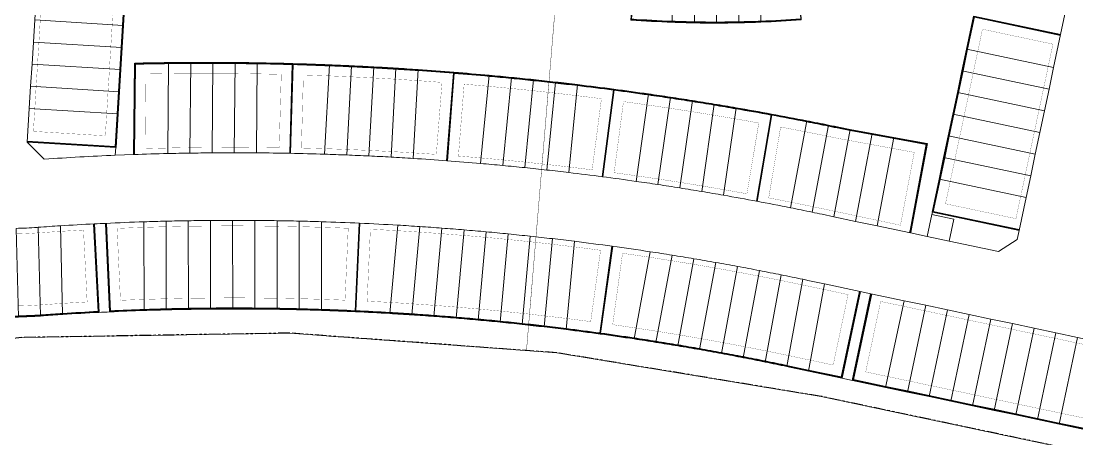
# Model space of a CAD drawing. Header units: centimetres. Extents: x -6122352 to 6876996, y -1694241 to 2592194.
# Drawn here: x 1109007 to 1394724, y -564346 to -451223 of the extents above; entities that cross this region are included whole.
import ezdxf

# ---------------------------------------------------------------- set-up
doc = ezdxf.new("R2010")
doc.units = ezdxf.units.CM
doc.header["$MEASUREMENT"] = 0
doc.linetypes.add('23585-XR-AR-DAMAC PLOT LIMITS$0$PHANTOM2', pattern=[1.25, 0.625, -0.125, 0.125, -0.125, 0.125, -0.125])
doc.linetypes.add('XR-AR-END-SETTING OUT PLAN$0$23261-XR-AR-SI-GF$0$HIDDEN', pattern=[0.375, 0.25, -0.125])
for name, color, linetype, lineweight, true_color in [('08-Compound Wall-2', 6, 'Continuous', 25, 0xff00ff), ('23585-XR-AR-DAMAC PLOT LIMITS$0$1-End units', 7, 'Continuous', 5, 0xf8991e), ('23585-XR-AR-DAMAC PLOT LIMITS$0$1-Open Space', 7, 'Continuous', 5, 0x90cf5a), ('23585-XR-AR-DAMAC PLOT LIMITS$0$1-Utility', 7, 'Continuous', 5, 0x8db1ff)]:
    doc.layers.add(name, color=color, linetype=linetype, lineweight=lineweight, true_color=true_color)
for name, color, linetype in [('23585-XR-AR-BOUNDARY WALLS AND SETBACKS$0$setback', 7, 'XR-AR-END-SETTING OUT PLAN$0$23261-XR-AR-SI-GF$0$HIDDEN'), ('23585-XR-AR-DAMAC PLOT LIMITS$0$PROJECT_LIMIT', 1, 'Continuous'), ('@MI-REF LAYER', 7, 'Continuous')]:
    doc.layers.add(name, color=color, linetype=linetype)
doc.layers.add('23585-XR-AR-DAMAC PLOT LIMITS$0$1-Mid units', color=41, linetype='Continuous', lineweight=5)
doc.layers.add('A-ANNO-TEXT', color=3, linetype='Continuous', lineweight=25)
doc.layers.add('23585-XR-AR-DAMAC PLOT LIMITS$0$D-Phase New', color=7, linetype='Continuous', true_color=0x000080)

# ---------------------------------------------------------------- blocks, each defined once
blk = doc.blocks.new('23585-XR-AR-BOUNDARY WALLS AND SETBACKS')
at = {"layer": '08-Compound Wall-2'}
for points in [[(497697.77, 2769570.71), (497678.24, 2769556.76), (497672.92, 2769564.2), (497669.43, 2769569.08), (497665.95, 2769573.96), (497662.46, 2769578.85), (497658.97, 2769583.73), (497655.48, 2769588.61), (497651.99, 2769593.49), (497646.67, 2769600.93), (497666.19, 2769614.89)], [(497697.65, 2769570.88), (497678.29, 2769557.04), (497673.09, 2769564.32), (497669.6, 2769569.2), (497666.11, 2769574.08), (497662.62, 2769578.96), (497659.13, 2769583.84), (497655.64, 2769588.72), (497652.15, 2769593.61), (497646.95, 2769600.89), (497666.31, 2769614.73)], [(497737.13, 2769568.11), (497750.97, 2769548.75), (497743.61, 2769543.48), (497738.73, 2769540), (497733.85, 2769536.51), (497728.97, 2769533.02), (497724.08, 2769529.53), (497719.2, 2769526.04), (497714.32, 2769522.55), (497709.44, 2769519.06), (497704.56, 2769515.57), (497697.28, 2769510.37), (497683.44, 2769529.73)], [(497751.17, 2769548.64), (497743.73, 2769543.32), (497738.84, 2769539.83), (497733.96, 2769536.34), (497729.08, 2769532.85), (497724.2, 2769529.36), (497719.32, 2769525.88), (497714.44, 2769522.39), (497709.56, 2769518.9), (497704.68, 2769515.41), (497697.23, 2769510.09), (497683.28, 2769529.61)]]:
    blk.add_lwpolyline(points, dxfattribs=at)
for points in [[(497597.05, 2769580.68), (497615.65, 2769565.82, -0.008639), (497608.81, 2769557.45, -0.004796), (497604.89, 2769552.91, -0.004794), (497600.89, 2769548.44, -0.004793), (497596.8, 2769544.06, -0.004794), (497592.63, 2769539.75, -0.008881), (497584.69, 2769531.98), (497568.48, 2769549.41)], [(497615.86, 2769565.78, -0.008717), (497608.96, 2769557.32, -0.004796), (497605.04, 2769552.78, -0.004794), (497601.04, 2769548.31, -0.004793), (497596.95, 2769543.92, -0.004794), (497592.77, 2769539.61, -0.008962), (497584.75, 2769531.76)], [(497629.23, 2769542.63, -0.00288), (497637.02, 2769548.44, -0.001778), (497641.86, 2769551.99, -0.000969), (497644.51, 2769553.9), (497646.69, 2769555.55), (497651.48, 2769559.17), (497656.26, 2769562.79), (497663.56, 2769568.31), (497677.95, 2769549.1), (497678.35, 2769548.59)], [(497644.06, 2769523.82), (497629.43, 2769542.53, -0.00285), (497637.14, 2769548.28, -0.001778), (497641.98, 2769551.82, -0.00097), (497644.63, 2769553.74), (497646.81, 2769555.39), (497651.6, 2769559.01), (497656.38, 2769562.63), (497663.52, 2769568.03), (497677.79, 2769548.98), (497678.19, 2769548.46)], [(497595.45, 2769515.73, -0.002803), (497602.73, 2769521.77, -0.001778), (497607.38, 2769525.56, -0.001778), (497612.06, 2769529.31, -0.001778), (497616.77, 2769533.03, -0.001778), (497621.5, 2769536.72, -0.002881), (497629.23, 2769542.63)], [(497610.92, 2769497.49), (497595.65, 2769515.64, -0.002774), (497602.86, 2769521.61, -0.001778), (497607.51, 2769525.4, -0.001778), (497612.19, 2769529.16, -0.001778), (497616.89, 2769532.88, -0.001778), (497621.63, 2769536.56, -0.002852), (497629.27, 2769542.41), (497643.9, 2769523.7)], [(497680.67, 2769527.75), (497694.51, 2769508.39), (497687.19, 2769503.15), (497682.95, 2769500.12), (497682.3, 2769499.66, 0.002068), (497677.44, 2769496.15, 0.002068), (497672.6, 2769492.59, 0.002067), (497667.8, 2769488.99, 0.002067), (497663.02, 2769485.36, 0.002068), (497658.28, 2769481.68, 0.002068), (497653.56, 2769477.97, 0.002068), (497648.88, 2769474.22, 0.003152), (497641.79, 2769468.42), (497626.6, 2769486.74)], [(497680.84, 2769527.87), (497694.79, 2769508.34), (497687.3, 2769502.99), (497683.07, 2769499.96), (497682.42, 2769499.5, 0.002068), (497677.56, 2769495.98, 0.002068), (497672.72, 2769492.43, 0.002067), (497667.92, 2769488.84, 0.002067), (497663.14, 2769485.2, 0.002068), (497658.4, 2769481.53, 0.002068), (497653.69, 2769477.81, 0.002068), (497649, 2769474.06, 0.003187), (497641.84, 2769468.2)], [(497562.83, 2769486.9, -0.002848), (497569.9, 2769493.41, -0.001778), (497574.36, 2769497.43, -0.001778), (497578.84, 2769501.42, -0.001778), (497583.35, 2769505.38, -0.001778), (497587.89, 2769509.31, -0.002939), (497595.45, 2769515.73)], [(497579.3, 2769469.39), (497563.04, 2769486.82, -0.002819), (497570.04, 2769493.26, -0.001778), (497574.49, 2769497.29, -0.001778), (497578.97, 2769501.27, -0.001778), (497583.48, 2769505.23, -0.001778), (497588.02, 2769509.16, -0.002909), (497595.5, 2769515.51), (497610.76, 2769497.36)], [(497531.62, 2769456.3, -0.002953), (497538.59, 2769463.42, -0.001778), (497542.83, 2769467.66, -0.001778), (497547.1, 2769471.88, -0.001778), (497551.4, 2769476.06, -0.001778), (497555.73, 2769480.22, -0.002889), (497562.83, 2769486.9)], [(497531.62, 2769456.3, -0.002953), (497538.59, 2769463.42, -0.001778), (497542.83, 2769467.66, -0.001778), (497547.1, 2769471.88, -0.001778), (497551.4, 2769476.06, -0.001778), (497555.73, 2769480.22, -0.002889), (497562.83, 2769486.9)], [(497549.15, 2769439.46), (497531.83, 2769456.23, -0.002923), (497538.74, 2769463.28, -0.001778), (497542.97, 2769467.52, -0.001778), (497547.24, 2769471.74, -0.001778), (497551.54, 2769475.92, -0.001778), (497555.87, 2769480.07, -0.002859), (497562.89, 2769486.69), (497579.15, 2769469.25)], [(497626.45, 2769486.61), (497641.64, 2769468.29, 0.003152), (497634.63, 2769462.41, 0.002068), (497630.08, 2769458.5, 0.002068), (497625.55, 2769454.55, 0.002068), (497621.06, 2769450.56, 0.002067), (497616.61, 2769446.54, 0.002067), (497612.19, 2769442.49, 0.002068), (497607.8, 2769438.39, 0.002068), (497603.44, 2769434.26, 0.002068), (497599.12, 2769430.1, 0.003152), (497592.6, 2769423.68), (497575.79, 2769440.53)], [(497641.84, 2769468.2, 0.003187), (497634.76, 2769462.25, 0.002068), (497630.21, 2769458.34, 0.002068), (497625.69, 2769454.4, 0.002068), (497621.2, 2769450.42, 0.002067), (497616.74, 2769446.4, 0.002067), (497612.32, 2769442.34, 0.002068), (497607.93, 2769438.25, 0.002068), (497603.58, 2769434.12, 0.002068), (497599.26, 2769429.95, 0.003187), (497592.67, 2769423.46)], [(497520.75, 2769407.96), (497502.67, 2769424.86, -0.002712), (497508.73, 2769431.71, -0.001778), (497512.75, 2769436.17, -0.001778), (497516.8, 2769440.6, -0.001778), (497520.88, 2769445, -0.001778), (497524.99, 2769449.37, -0.002842), (497531.62, 2769456.3)], [(497520.88, 2769408.1), (497502.95, 2769424.87, -0.002655), (497508.88, 2769431.58, -0.001778), (497512.9, 2769436.04, -0.001778), (497516.94, 2769440.47, -0.001778), (497521.02, 2769444.87, -0.001778), (497525.13, 2769449.24, -0.002812), (497531.69, 2769456.09), (497549.01, 2769439.31)], [(497448.47, 2769441.07, -0.006847), (497469.99, 2769453.33), (497476.35, 2769446.75), (497480.52, 2769442.43), (497484.68, 2769438.11), (497488.85, 2769433.8), (497493.02, 2769429.48), (497497.19, 2769425.16), (497501.35, 2769420.85), (497505.52, 2769416.53), (497509.69, 2769412.21), (497516.04, 2769405.63), (497498.78, 2769388.96)], [(497448.61, 2769440.93, -0.006791), (497469.96, 2769453.08), (497476.21, 2769446.61), (497480.37, 2769442.29), (497484.54, 2769437.97), (497488.71, 2769433.66), (497492.88, 2769429.34), (497497.04, 2769425.02), (497501.21, 2769420.71), (497505.38, 2769416.39), (497509.54, 2769412.07), (497515.76, 2769405.64), (497498.64, 2769389.11)], [(497575.65, 2769440.39), (497592.46, 2769423.53, 0.003152), (497586.02, 2769417.03, 0.002068), (497581.84, 2769412.72, 0.002068), (497577.69, 2769408.38, 0.002068), (497573.59, 2769404, 0.002067), (497569.52, 2769399.59, 0.002067), (497565.49, 2769395.14, 0.002068), (497561.49, 2769390.66, 0.002068), (497557.53, 2769386.15, 0.002068), (497553.61, 2769381.61, 0.003119), (497547.76, 2769374.69), (497529.49, 2769389.94)], [(497592.67, 2769423.46, 0.003187), (497586.16, 2769416.89, 0.002068), (497581.98, 2769412.58, 0.002068), (497577.84, 2769408.24, 0.002068), (497573.74, 2769403.86, 0.002067), (497569.67, 2769399.45, 0.002067), (497565.64, 2769395.01, 0.002068), (497561.64, 2769390.53, 0.002068), (497557.68, 2769386.02, 0.002068), (497553.76, 2769381.48, 0.003187), (497547.79, 2769374.41), (497529.36, 2769389.78)], [(497527.25, 2769387.24), (497545.59, 2769372.07, 0.003305), (497539.52, 2769364.63, 0.001806), (497536.25, 2769360.54, -0.001277), (497535.77, 2769359.94, -0.010037), (497531.94, 2769355.34, -0.01004), (497527.91, 2769350.9, -0.010055), (497523.71, 2769346.61, -0.022785), (497513.57, 2769337.55), (497498.55, 2769356.01)], [(497527.37, 2769387.39), (497545.87, 2769372.1, 0.003374), (497539.68, 2769364.51, 0.001806), (497536.41, 2769360.41, -0.001277), (497535.93, 2769359.81, -0.010037), (497532.09, 2769355.21, -0.01004), (497528.06, 2769350.76, -0.010055), (497523.85, 2769346.47, -0.022953), (497513.62, 2769337.33)]]:
    blk.add_lwpolyline(points, format="xyb", dxfattribs=at)
at = {"layer": '23585-XR-AR-BOUNDARY WALLS AND SETBACKS$0$setback', "ltscale": 40, "const_width": 0.05}
for points in [[(497694.8, 2769572.28), (497678.94, 2769560.94), (497675.36, 2769565.95), (497671.87, 2769570.83), (497668.39, 2769575.71), (497664.9, 2769580.59), (497661.41, 2769585.47), (497657.92, 2769590.35), (497654.43, 2769595.23, 0.000007), (497654.43, 2769595.23), (497650.85, 2769600.24), (497666.72, 2769611.58), (497670.29, 2769606.57), (497673.78, 2769601.69), (497677.27, 2769596.81), (497680.76, 2769591.93), (497684.25, 2769587.05), (497687.74, 2769582.17), (497691.23, 2769577.29)], [(497645.46, 2769526.74), (497633.48, 2769542.07, -0.001973), (497638.8, 2769546.03, -0.001778), (497643.63, 2769549.56, -0.000979), (497646.3, 2769551.49), (497648.5, 2769553.16), (497653.29, 2769556.78), (497658.07, 2769560.39), (497662.97, 2769564.1), (497675, 2769548.03), (497670.02, 2769544.48), (497665.14, 2769540.99), (497660.25, 2769537.5), (497657.6, 2769535.6, 0.000891), (497655.37, 2769534, 0.001954), (497650.51, 2769530.47, 0.002039)], [(497735.64, 2769565.2), (497746.98, 2769549.34), (497741.98, 2769545.76), (497737.1, 2769542.27, 0.00001), (497737.1, 2769542.27), (497732.22, 2769538.78), (497727.34, 2769535.29), (497722.46, 2769531.81), (497717.57, 2769528.32), (497712.69, 2769524.83), (497707.81, 2769521.34), (497702.93, 2769517.85), (497697.93, 2769514.27), (497686.59, 2769530.14), (497691.59, 2769533.71), (497696.47, 2769537.2), (497701.35, 2769540.69), (497706.24, 2769544.18), (497711.12, 2769547.67), (497716, 2769551.16), (497720.88, 2769554.65), (497725.76, 2769558.14), (497730.64, 2769561.63)], [(497612.18, 2769500.5), (497599.68, 2769515.36, -0.00191), (497604.63, 2769519.45, -0.001778), (497609.27, 2769523.22, -0.001778), (497613.93, 2769526.97, -0.001778), (497618.62, 2769530.67, -0.001778), (497623.34, 2769534.35, -0.002004), (497628.69, 2769538.45), (497640.66, 2769523.14, 0.001997), (497635.77, 2769519.41, 0.001954), (497631.02, 2769515.72, 0.001954), (497626.3, 2769512, 0.001954), (497621.61, 2769508.24, 0.001954), (497616.95, 2769504.44, 0.002012)], [(497679.27, 2769524.9), (497690.61, 2769509.04), (497685.56, 2769505.43), (497681.32, 2769502.4), (497680.67, 2769501.94, 0.002068), (497675.79, 2769498.41, 0.002068), (497670.94, 2769494.84, 0.002067), (497666.11, 2769491.23, 0.002067), (497661.32, 2769487.58, 0.002068), (497656.55, 2769483.89, 0.002068), (497651.82, 2769480.16, 0.002068), (497647.12, 2769476.39, 0.002157), (497642.24, 2769472.42), (497629.8, 2769487.43, -0.002449), (497635.48, 2769492.06, -0.002002), (497640.16, 2769495.8, -0.002002), (497644.87, 2769499.5, -0.002001), (497649.6, 2769503.17, -0.002001), (497654.37, 2769506.8, -0.002001), (497659.16, 2769510.38, -0.002001), (497663.98, 2769513.93, -0.002002), (497668.84, 2769517.44, -0.000471), (497669.98, 2769518.27), (497673.72, 2769520.93)], [(497607.58, 2769496.63, 0.002005), (497602.89, 2769492.63, 0.001954), (497598.35, 2769488.68, 0.001954), (497593.84, 2769484.71, 0.001954), (497589.36, 2769480.7, 0.001954), (497584.92, 2769476.65, 0.002003), (497580.39, 2769472.46), (497567.08, 2769486.75, -0.001956), (497571.92, 2769491.19, -0.001778), (497576.36, 2769495.2, -0.001778), (497580.82, 2769499.18, -0.001778), (497585.32, 2769503.12, -0.001778), (497589.84, 2769507.03, -0.002048), (497595.08, 2769511.5)], [(497625.18, 2769483.6), (497637.62, 2769468.59, 0.002157), (497632.82, 2769464.54, 0.002068), (497628.25, 2769460.61, 0.002068), (497623.7, 2769456.65, 0.002068), (497619.2, 2769452.65, 0.002067), (497614.72, 2769448.62, 0.002067), (497610.28, 2769444.54, 0.002068), (497605.88, 2769440.43, 0.002068), (497601.51, 2769436.29, 0.002068), (497597.17, 2769432.1, 0.002157), (497592.68, 2769427.7), (497578.91, 2769441.51, -0.002449), (497584.14, 2769446.64, -0.002002), (497588.46, 2769450.79, -0.002002), (497592.81, 2769454.91, -0.002001), (497597.19, 2769458.99, -0.002001), (497601.6, 2769463.04, -0.002001), (497606.05, 2769467.05, -0.002001), (497610.53, 2769471.03, -0.002002), (497615.04, 2769474.97, -0.002002), (497619.58, 2769478.88, -0.002449)], [(497550.08, 2769442.6), (497535.86, 2769456.36, -0.002061), (497540.72, 2769461.31, -0.001778), (497544.95, 2769465.54, -0.001778), (497549.2, 2769469.74, -0.001778), (497553.49, 2769473.91, -0.001778), (497557.8, 2769478.05, -0.001997), (497562.68, 2769482.66), (497576.02, 2769468.36, 0.002006), (497571.55, 2769464.09, 0.001953), (497567.24, 2769459.91, 0.001954), (497562.96, 2769455.69, 0.001954), (497558.71, 2769451.44, 0.001954), (497554.49, 2769447.15, 0.002059)], [(497521.6, 2769411.26), (497506.84, 2769425.06, -0.001849), (497510.97, 2769429.71, -0.001778), (497514.97, 2769434.16, -0.001778), (497519.01, 2769438.57, -0.001778), (497523.07, 2769442.96, -0.001778), (497527.16, 2769447.31, -0.001949), (497531.69, 2769452.05), (497545.94, 2769438.25, 0.002008), (497541.71, 2769433.75, 0.001954), (497537.64, 2769429.33, 0.001954), (497533.59, 2769424.88, 0.001954), (497529.58, 2769420.4, 0.001954), (497525.61, 2769415.88, 0.001987), (497521.6, 2769411.26, 0.001987)], [(497451.94, 2769439.63, -0.005581), (497469.43, 2769449.59), (497474.19, 2769444.66), (497478.36, 2769440.35), (497482.53, 2769436.03), (497486.69, 2769431.71), (497490.86, 2769427.4), (497495.03, 2769423.08), (497499.2, 2769418.76), (497503.36, 2769414.45), (497507.53, 2769410.13), (497511.8, 2769405.71), (497497.77, 2769392.16), (497493.5, 2769396.59), (497489.33, 2769400.9), (497485.17, 2769405.22), (497481, 2769409.54), (497476.83, 2769413.85), (497472.66, 2769418.17), (497468.5, 2769422.49), (497464.33, 2769426.8), (497460.16, 2769431.12), (497451.94, 2769439.63)], [(497574.66, 2769437.27), (497588.43, 2769423.47, 0.002157), (497584.01, 2769418.99, 0.002068), (497579.82, 2769414.66, 0.002068), (497575.66, 2769410.3, 0.002068), (497571.54, 2769405.91, 0.002067), (497567.45, 2769401.48, 0.002067), (497563.41, 2769397.02, 0.002068), (497559.39, 2769392.52, 0.002068), (497555.42, 2769387.99, 0.002068), (497551.48, 2769383.43, 0.002158), (497547.41, 2769378.63), (497532.44, 2769391.12, -0.00245), (497537.18, 2769396.71, -0.002002), (497541.1, 2769401.24, -0.002002), (497545.05, 2769405.74, -0.002001), (497549.04, 2769410.21, -0.002001), (497553.07, 2769414.64, -0.002001), (497557.13, 2769419.04, -0.002001), (497561.22, 2769423.41, -0.002002), (497565.35, 2769427.75, -0.002002), (497569.52, 2769432.05, -0.002449)]]:
    blk.add_lwpolyline(points, format="xyb", close=True, dxfattribs=at)
blk.add_lwpolyline([(497526.62, 2769384.12), (497541.65, 2769371.69, 0.002345), (497537.34, 2769366.39, 0.001806), (497534.06, 2769362.27, -0.001277), (497533.59, 2769361.69, -0.010037), (497529.82, 2769357.18, -0.01004), (497525.88, 2769352.82, -0.010055), (497521.75, 2769348.61, -0.017829), (497514.04, 2769341.58), (497501.73, 2769356.71, 0.013184), (497506.7, 2769361.19, 0.011991), (497511.01, 2769365.48, 0.011962), (497515.11, 2769369.97, 0.011311), (497518.77, 2769374.39), (497518.98, 2769374.64, -0.002003), (497522.72, 2769379.32, -0.002066), (497526.62, 2769384.12, -0.002066)], format="xyb", dxfattribs=at)
blk = doc.blocks.new('A$C9d9485f6')
at = {"layer": 'A-ANNO-TEXT', "rotation": 312.4881850805905}
blk.add_blockref('23585-XR-AR-BOUNDARY WALLS AND SETBACKS', (-2377088.53, -1504219.25), dxfattribs=at)
blk = doc.blocks.new('23585-XR-AR-DAMAC PLOT LIMITS')
at = {"layer": '23585-XR-AR-DAMAC PLOT LIMITS$0$1-End units', "color": 251, "true_color": 0x636466}
for points in [[(497671.51, 2769607.44), (497651.99, 2769593.49), (497646.67, 2769600.93), (497666.19, 2769614.89)], [(497697.77, 2769570.71), (497678.24, 2769556.76), (497672.92, 2769564.2), (497692.45, 2769578.16)], [(497663.56, 2769568.31), (497677.95, 2769549.1), (497678.35, 2769548.59), (497670.89, 2769543.26), (497656.26, 2769562.79)], [(497737.21, 2769568.17), (497751.17, 2769548.64), (497743.73, 2769543.32), (497729.77, 2769562.85)], [(497704.68, 2769515.41), (497697.23, 2769510.09), (497683.28, 2769529.61), (497690.72, 2769534.93)], [(497694.79, 2769508.34), (497687.3, 2769502.99), (497672.84, 2769522.15), (497680.84, 2769527.87)], [(497516.04, 2769405.63), (497498.78, 2769388.96), (497492.42, 2769395.54), (497509.69, 2769412.21)]]:
    blk.add_lwpolyline(points, close=True, dxfattribs=at)
for points in [[(497615.86, 2769565.78, -0.008717), (497608.96, 2769557.32), (497591.38, 2769573.7, 0.007865), (497597.11, 2769580.76)], [(497592.77, 2769539.61, -0.008962), (497584.75, 2769531.76), (497568.41, 2769549.34, 0.008212), (497575.2, 2769555.97)], [(497651.39, 2769529.26, 0.003005), (497643.98, 2769523.76), (497629.23, 2769542.63, -0.00288), (497637.02, 2769548.44)], [(497643.98, 2769523.76, 0.002981), (497636.69, 2769518.22), (497621.5, 2769536.72, -0.002881), (497629.23, 2769542.63)], [(497617.9, 2769503.28, 0.002987), (497610.84, 2769497.42), (497595.45, 2769515.73, -0.002803), (497602.73, 2769521.77)], [(497610.84, 2769497.42, 0.00298), (497603.87, 2769491.49), (497587.89, 2769509.31, -0.002939), (497595.45, 2769515.73)], [(497585.93, 2769475.54, 0.00298), (497579.23, 2769469.32), (497562.83, 2769486.9, -0.002848), (497569.9, 2769493.41)], [(497649, 2769474.06, 0.003187), (497641.84, 2769468.2), (497626.53, 2769486.68, -0.003452), (497634.54, 2769493.23)], [(497579.23, 2769469.32, 0.002979), (497572.59, 2769463.01), (497555.73, 2769480.22, -0.002889), (497562.83, 2769486.9)], [(497641.84, 2769468.2, 0.003187), (497634.76, 2769462.25), (497618.61, 2769480.02, -0.003452), (497626.53, 2769486.68)], [(497555.56, 2769446.1, 0.003038), (497549.08, 2769439.39), (497531.62, 2769456.3, -0.002953), (497538.59, 2769463.42)], [(497549.08, 2769439.39, 0.002979), (497542.81, 2769432.72), (497524.99, 2769449.37, -0.002842), (497531.62, 2769456.3)], [(497599.26, 2769429.95, 0.003187), (497592.67, 2769423.46), (497575.72, 2769440.46, -0.003452), (497583.1, 2769447.72)], [(497592.67, 2769423.46, 0.003187), (497586.16, 2769416.89), (497568.44, 2769433.1, -0.003452), (497575.72, 2769440.46)], [(497526.74, 2769414.9, 0.002985), (497520.75, 2769407.96), (497502.67, 2769424.86, -0.002712), (497508.73, 2769431.71)], [(497553.76, 2769381.48, 0.003187), (497547.79, 2769374.41), (497529.36, 2769389.78, -0.003453), (497536.04, 2769397.69)], [(497545.87, 2769372.1, 0.003374), (497539.68, 2769364.51), (497521.55, 2769380.27, -0.003069), (497527.37, 2769387.39)]]:
    blk.add_lwpolyline(points, format="xyb", close=True, dxfattribs=at)
at = {"layer": '23585-XR-AR-DAMAC PLOT LIMITS$0$1-Mid units', "color": 251, "true_color": 0x636466}
for points in [[(497675, 2769602.56), (497655.48, 2769588.61), (497651.99, 2769593.49), (497671.51, 2769607.44)], [(497678.49, 2769597.68), (497658.97, 2769583.73), (497655.48, 2769588.61), (497675, 2769602.56)], [(497681.98, 2769592.8), (497662.46, 2769578.85), (497658.97, 2769583.73), (497678.49, 2769597.68)], [(497685.47, 2769587.92), (497665.95, 2769573.96), (497662.46, 2769578.85), (497681.98, 2769592.8)], [(497688.96, 2769583.04), (497669.43, 2769569.08), (497665.95, 2769573.96), (497685.47, 2769587.92)], [(497692.45, 2769578.16), (497672.92, 2769564.2), (497669.43, 2769569.08), (497688.96, 2769583.04)], [(497656.26, 2769562.79), (497670.89, 2769543.26), (497666.01, 2769539.77), (497651.48, 2769559.17)], [(497729.77, 2769562.85), (497743.73, 2769543.32), (497738.84, 2769539.83), (497724.89, 2769559.36)], [(497651.48, 2769559.17), (497666.01, 2769539.77), (497661.13, 2769536.28), (497646.69, 2769555.55)], [(497724.89, 2769559.36), (497738.84, 2769539.83), (497733.96, 2769536.34), (497720.01, 2769555.87)], [(497720.01, 2769555.87), (497733.96, 2769536.34), (497729.08, 2769532.85), (497715.13, 2769552.38)], [(497715.13, 2769552.38), (497729.08, 2769532.85), (497724.2, 2769529.36), (497710.24, 2769548.89)], [(497710.24, 2769548.89), (497724.2, 2769529.36), (497719.32, 2769525.88), (497705.36, 2769545.4)], [(497705.36, 2769545.4), (497719.32, 2769525.88), (497714.44, 2769522.39), (497700.48, 2769541.91)], [(497700.48, 2769541.91), (497714.44, 2769522.39), (497709.56, 2769518.9), (497695.6, 2769538.42)], [(497695.6, 2769538.42), (497709.56, 2769518.9), (497704.68, 2769515.41), (497690.72, 2769534.93)], [(497493.02, 2769429.48), (497475.75, 2769412.81), (497471.59, 2769417.13), (497488.85, 2769433.8)], [(497497.19, 2769425.16), (497479.92, 2769408.49), (497475.75, 2769412.81), (497493.02, 2769429.48)], [(497501.35, 2769420.85), (497484.09, 2769404.18), (497479.92, 2769408.49), (497497.19, 2769425.16)], [(497505.52, 2769416.53), (497488.25, 2769399.86), (497484.09, 2769404.18), (497501.35, 2769420.85)], [(497509.69, 2769412.21), (497492.42, 2769395.54), (497488.25, 2769399.86), (497505.52, 2769416.53)]]:
    blk.add_lwpolyline(points, close=True, dxfattribs=at)
for points in [[(497608.96, 2769557.32, -0.004796), (497605.04, 2769552.78), (497587.47, 2769569.14, 0.005194), (497591.38, 2769573.7)], [(497605.04, 2769552.78, -0.004794), (497601.04, 2769548.31), (497583.47, 2769564.66, 0.00519), (497587.47, 2769569.14)], [(497601.04, 2769548.31, -0.004793), (497596.95, 2769543.92), (497579.38, 2769560.27, 0.005189), (497583.47, 2769564.66)], [(497596.95, 2769543.92, -0.004794), (497592.77, 2769539.61), (497575.2, 2769555.97, 0.00519), (497579.38, 2769560.27)], [(497661.13, 2769536.28), (497658.47, 2769534.38, 0.000891), (497656.25, 2769532.78), (497641.86, 2769551.99, -0.000969), (497644.51, 2769553.9), (497646.69, 2769555.55)], [(497656.25, 2769532.78, 0.001954), (497651.39, 2769529.26), (497637.02, 2769548.44, -0.001778), (497641.86, 2769551.99)], [(497636.69, 2769518.22, 0.001954), (497631.95, 2769514.54), (497616.77, 2769533.03, -0.001778), (497621.5, 2769536.72)], [(497631.95, 2769514.54, 0.001954), (497627.23, 2769510.82), (497612.06, 2769529.31, -0.001778), (497616.77, 2769533.03)], [(497627.23, 2769510.82, 0.001954), (497622.55, 2769507.07), (497607.38, 2769525.56, -0.001778), (497612.06, 2769529.31)], [(497622.55, 2769507.07, 0.001954), (497617.9, 2769503.28), (497602.73, 2769521.77, -0.001778), (497607.38, 2769525.56)], [(497687.3, 2769502.99), (497683.07, 2769499.96), (497682.42, 2769499.5), (497667.96, 2769518.66, -0.000471), (497669.11, 2769519.49), (497672.84, 2769522.15)], [(497682.42, 2769499.5, 0.002068), (497677.56, 2769495.98), (497663.1, 2769515.15, -0.002002), (497667.96, 2769518.66)], [(497677.56, 2769495.98, 0.002068), (497672.72, 2769492.43), (497658.27, 2769511.59, -0.002001), (497663.1, 2769515.15)], [(497672.72, 2769492.43, 0.002067), (497667.92, 2769488.84), (497653.46, 2769507.99, -0.002001), (497658.27, 2769511.59)], [(497603.87, 2769491.49, 0.001954), (497599.34, 2769487.56), (497583.35, 2769505.38, -0.001778), (497587.89, 2769509.31)], [(497667.92, 2769488.84, 0.002067), (497663.14, 2769485.2), (497648.69, 2769504.36, -0.002001), (497653.46, 2769507.99)], [(497599.34, 2769487.56, 0.001954), (497594.84, 2769483.59), (497578.84, 2769501.42, -0.001778), (497583.35, 2769505.38)], [(497663.14, 2769485.2, 0.002068), (497658.4, 2769481.53), (497643.94, 2769500.69, -0.002001), (497648.69, 2769504.36)], [(497594.84, 2769483.59, 0.001954), (497590.37, 2769479.58), (497574.36, 2769497.43, -0.001778), (497578.84, 2769501.42)], [(497658.4, 2769481.53, 0.002068), (497653.69, 2769477.81), (497639.23, 2769496.98, -0.002002), (497643.94, 2769500.69)], [(497590.37, 2769479.58, 0.001954), (497585.93, 2769475.54), (497569.9, 2769493.41, -0.001778), (497574.36, 2769497.43)], [(497653.69, 2769477.81, 0.002068), (497649, 2769474.06), (497634.54, 2769493.23, -0.002002), (497639.23, 2769496.98)], [(497572.59, 2769463.01, 0.001953), (497568.29, 2769458.83), (497551.4, 2769476.06, -0.001778), (497555.73, 2769480.22)], [(497634.76, 2769462.25, 0.002068), (497630.21, 2769458.34), (497614.05, 2769476.1, -0.002002), (497618.61, 2769480.02)], [(497568.29, 2769458.83, 0.001954), (497564.01, 2769454.62), (497547.1, 2769471.88, -0.001778), (497551.4, 2769476.06)], [(497630.21, 2769458.34, 0.002068), (497625.69, 2769454.4), (497609.54, 2769472.15, -0.002002), (497614.05, 2769476.1)], [(497564.01, 2769454.62, 0.001954), (497559.77, 2769450.38), (497542.83, 2769467.66, -0.001778), (497547.1, 2769471.88)], [(497625.69, 2769454.4, 0.002068), (497621.2, 2769450.42), (497605.05, 2769468.17, -0.002001), (497609.54, 2769472.15)], [(497559.77, 2769450.38, 0.001954), (497555.56, 2769446.1), (497538.59, 2769463.42, -0.001778), (497542.83, 2769467.66)], [(497621.2, 2769450.42, 0.002067), (497616.74, 2769446.4), (497600.59, 2769464.15, -0.002001), (497605.05, 2769468.17)], [(497616.74, 2769446.4, 0.002067), (497612.32, 2769442.34), (497596.17, 2769460.1, -0.002001), (497600.59, 2769464.15)], [(497612.32, 2769442.34, 0.002068), (497607.93, 2769438.25), (497591.78, 2769456, -0.002001), (497596.17, 2769460.1)], [(497607.93, 2769438.25, 0.002068), (497603.58, 2769434.12), (497587.42, 2769451.88, -0.002002), (497591.78, 2769456)], [(497603.58, 2769434.12, 0.002068), (497599.26, 2769429.95), (497583.1, 2769447.72, -0.002002), (497587.42, 2769451.88)], [(497542.81, 2769432.72, 0.001954), (497538.74, 2769428.31), (497520.88, 2769445, -0.001778), (497524.99, 2769449.37)], [(497538.74, 2769428.31, 0.001954), (497534.71, 2769423.87), (497516.8, 2769440.6, -0.001778), (497520.88, 2769445)], [(497534.71, 2769423.87, 0.001954), (497530.71, 2769419.4), (497512.75, 2769436.17, -0.001778), (497516.8, 2769440.6)], [(497530.71, 2769419.4, 0.001954), (497526.74, 2769414.9), (497508.73, 2769431.71, -0.001778), (497512.75, 2769436.17)], [(497586.16, 2769416.89, 0.002068), (497581.98, 2769412.58), (497564.27, 2769428.79, -0.002002), (497568.44, 2769433.1)], [(497581.98, 2769412.58, 0.002068), (497577.84, 2769408.24), (497560.13, 2769424.44, -0.002002), (497564.27, 2769428.79)], [(497577.84, 2769408.24, 0.002068), (497573.74, 2769403.86), (497556.03, 2769420.06, -0.002001), (497560.13, 2769424.44)], [(497573.74, 2769403.86, 0.002067), (497569.67, 2769399.45), (497551.96, 2769415.65, -0.002001), (497556.03, 2769420.06)], [(497569.67, 2769399.45, 0.002067), (497565.64, 2769395.01), (497547.93, 2769411.21, -0.002001), (497551.96, 2769415.65)], [(497565.64, 2769395.01, 0.002068), (497561.64, 2769390.53), (497543.93, 2769406.73, -0.002001), (497547.93, 2769411.21)], [(497561.64, 2769390.53, 0.002068), (497557.68, 2769386.02), (497539.97, 2769402.23, -0.002002), (497543.93, 2769406.73)], [(497557.68, 2769386.02, 0.002068), (497553.76, 2769381.48), (497536.04, 2769397.69, -0.002002), (497539.97, 2769402.23)], [(497539.68, 2769364.51, 0.001806), (497536.41, 2769360.41, -0.001277), (497535.93, 2769359.81), (497517.8, 2769375.58, -0.002003), (497521.55, 2769380.27)], [(497535.93, 2769359.81, -0.010037), (497532.09, 2769355.21), (497513.97, 2769370.95, 0.011311), (497517.6, 2769375.32), (497517.8, 2769375.58)]]:
    blk.add_lwpolyline(points, format="xyb", close=True, dxfattribs=at)
at = {"layer": '23585-XR-AR-DAMAC PLOT LIMITS$0$1-Open Space', "color": 251, "true_color": 0x636466}
for points in [[(497584.75, 2769531.76, 0.008962), (497592.77, 2769539.61, 0.004794), (497596.95, 2769543.92, 0.004793), (497601.04, 2769548.31, 0.004794), (497605.04, 2769552.78, 0.004796), (497608.96, 2769557.32, 0.008717), (497615.86, 2769565.78, 0.008969)], [(497653.62, 2769632.48), (497666.19, 2769614.89), (497646.67, 2769600.93), (497651.99, 2769593.49), (497655.48, 2769588.61), (497658.97, 2769583.73), (497662.46, 2769578.85), (497665.95, 2769573.96), (497669.43, 2769569.08), (497672.92, 2769564.2), (497678.24, 2769556.76), (497678.6, 2769556.26), (497682.15, 2769551.3), (497678.35, 2769548.59), (497677.95, 2769549.1), (497663.56, 2769568.31), (497656.26, 2769562.79), (497651.48, 2769559.17), (497646.69, 2769555.55), (497644.51, 2769553.9, 0.000969), (497641.86, 2769551.99, 0.001778), (497637.02, 2769548.44, 0.00288), (497629.23, 2769542.63, 0.002881), (497621.5, 2769536.72, 0.001778), (497616.77, 2769533.03, 0.001778), (497612.06, 2769529.31, 0.001778), (497607.38, 2769525.56, 0.001778), (497602.73, 2769521.77, 0.002803), (497595.45, 2769515.73, 0.002939), (497587.89, 2769509.31, 0.001778), (497583.35, 2769505.38, 0.001778), (497578.84, 2769501.42, 0.001778), (497574.36, 2769497.43, 0.001778), (497569.9, 2769493.41, 0.002848), (497562.83, 2769486.9, 0.002889), (497555.73, 2769480.22, 0.001778), (497551.4, 2769476.06, 0.001778), (497547.1, 2769471.88, 0.001778), (497542.83, 2769467.66, 0.001778), (497538.59, 2769463.42, 0.002953), (497531.62, 2769456.3, 0.002842), (497524.99, 2769449.37, 0.001778), (497520.88, 2769445, 0.001778), (497516.8, 2769440.6, 0.001778), (497512.75, 2769436.17, 0.001778), (497508.73, 2769431.71, 0.002712), (497502.67, 2769424.86), (497520.75, 2769407.96), (497517.5, 2769404.12), (497516.04, 2769405.63), (497509.69, 2769412.21), (497505.52, 2769416.53), (497501.35, 2769420.85), (497497.19, 2769425.16), (497493.02, 2769429.48), (497488.85, 2769433.8)], [(497532.09, 2769355.21, 0.010037), (497535.93, 2769359.81, 0.001277), (497536.41, 2769360.41, -0.001806), (497539.68, 2769364.51, -0.003374), (497545.87, 2769372.1, -0.001037), (497547.79, 2769374.41, -0.003187), (497553.76, 2769381.48, -0.002068), (497557.68, 2769386.02, -0.002068), (497561.64, 2769390.53, -0.002068), (497565.64, 2769395.01, -0.002067), (497569.67, 2769399.45, -0.002067), (497573.74, 2769403.86, -0.002068), (497577.84, 2769408.24, -0.002068), (497581.98, 2769412.58, -0.002068), (497586.16, 2769416.89, -0.003187), (497592.67, 2769423.46, -0.003187), (497599.26, 2769429.95, -0.002068), (497603.58, 2769434.12, -0.002068), (497607.93, 2769438.25, -0.002068), (497612.32, 2769442.34, -0.002067), (497616.74, 2769446.4, -0.002067), (497621.2, 2769450.42, -0.002068), (497625.69, 2769454.4, -0.002068), (497630.21, 2769458.34, -0.002068), (497634.76, 2769462.25, -0.003187), (497641.84, 2769468.2, -0.003187), (497649, 2769474.06, -0.002068), (497653.69, 2769477.81, -0.002068), (497658.4, 2769481.53, -0.002068), (497663.14, 2769485.2, -0.002067), (497667.92, 2769488.84, -0.002067), (497672.72, 2769492.43, -0.002068), (497677.56, 2769495.98, -0.002068), (497682.42, 2769499.5), (497683.07, 2769499.96), (497687.3, 2769502.99), (497694.79, 2769508.34), (497697.23, 2769510.09), (497704.68, 2769515.41), (497709.56, 2769518.9), (497714.44, 2769522.39), (497719.32, 2769525.88), (497724.2, 2769529.36), (497729.08, 2769532.85), (497733.96, 2769536.34), (497738.84, 2769539.83), (497743.73, 2769543.32), (497751.17, 2769548.64)]]:
    blk.add_lwpolyline(points, format="xyb", dxfattribs=at)
blk.add_lwpolyline([(497812.89, 2769585.39), (497719.8, 2769518.84), (497694.7, 2769500.9), (497637.67, 2769456.13), (497584.9, 2769406.41), (497536.81, 2769352.14), (497510.83, 2769316.9)], dxfattribs=at)
for points in [[(497698.21, 2769562.78), (497687.11, 2769554.85), (497683.56, 2769559.81), (497678.6, 2769556.26), (497678.24, 2769556.76), (497697.77, 2769570.71), (497699.2, 2769568.71)], [(497697.23, 2769510.09), (497694.79, 2769508.34), (497680.84, 2769527.87), (497683.28, 2769529.61)]]:
    blk.add_lwpolyline(points, close=True, dxfattribs=at)
for points in [[(497517.5, 2769404.12), (497516.04, 2769405.63), (497498.78, 2769388.96), (497505.31, 2769389.26, -0.006259)], [(497547.79, 2769374.41, 0.001037), (497545.87, 2769372.1), (497527.37, 2769387.39, -0.001037), (497529.36, 2769389.78)]]:
    blk.add_lwpolyline(points, format="xyb", close=True, dxfattribs=at)
at = {"layer": '23585-XR-AR-DAMAC PLOT LIMITS$0$1-Utility', "color": 251, "true_color": 0x636466}
blk.add_lwpolyline([(497687.11, 2769554.85), (497682.15, 2769551.3), (497678.6, 2769556.26), (497683.56, 2769559.81)], close=True, dxfattribs=at)
at = {"layer": '23585-XR-AR-DAMAC PLOT LIMITS$0$D-Phase New', "color": 8, "const_width": 0.1}
blk.add_lwpolyline([(497626.65, 2770080.85), (497583.53, 2770028.9), (497550.94, 2769991.99), (497492.14, 2769929.91), (497399.76, 2769847.18), (497360.2, 2769816.41), (497326.78, 2769790.41), (497321.18, 2769786.63), (497631.67, 2769450.47), (497637.67, 2769456.13), (497694.7, 2769500.9), (497719.8, 2769518.84), (498077.69, 2769774.67)], dxfattribs=at)
blk.add_lwpolyline([(497536.81, 2769352.14), (497584.9, 2769406.41), (497631.67, 2769450.47), (497321.18, 2769786.63), (497249.2, 2769738.1), (497196.84, 2769708.74), (496968.84, 2769577.18), (496894.23, 2769525.45), (496774.4, 2769438.43), (496699.47, 2769372.26), (496681.41, 2769354.87), (497226.77, 2768802.17), (497256.16, 2768835.96), (497300.28, 2768896.74), (497338.9, 2768961.17), (497371.7, 2769028.74), (497381.73, 2769055.04), (497333.11, 2769183.1), (497381.2, 2769282.03), (497510.83, 2769316.9)], close=True, dxfattribs=at)
at = {"layer": '23585-XR-AR-DAMAC PLOT LIMITS$0$PROJECT_LIMIT', "linetype": '23585-XR-AR-DAMAC PLOT LIMITS$0$PHANTOM2', "ltscale": 5}
blk.add_lwpolyline([(498197.26, 2769860.14), (497694.7, 2769500.9), (497637.67, 2769456.13), (497584.9, 2769406.41), (497536.81, 2769352.14), (497510.83, 2769316.9), (497381.2, 2769282.03), (497333.11, 2769183.1), (497381.73, 2769055.04), (497371.7, 2769028.74), (497338.9, 2768961.17), (497300.28, 2768896.74), (497256.16, 2768835.96), (497206.87, 2768779.28), (497152.79, 2768727.16), (497141.4, 2768717.96), (497129.92, 2768708.89), (497118.34, 2768699.93), (497106.66, 2768691.09), (497094.89, 2768682.37)], dxfattribs=at)
blk = doc.blocks.new('A$Cf093b529')
at = {"layer": 'A-ANNO-TEXT'}
blk.add_blockref('23585-XR-AR-DAMAC PLOT LIMITS', (-495391.99, -2768603.44), dxfattribs=at)

msp = doc.modelspace()

# ---------------------------------------------------------------- block references
at = {"layer": '@MI-REF LAYER', "xscale": 1000, "yscale": 1000, "zscale": 1000}
msp.add_blockref('A$C9d9485f6', (-23958.95046, 48155.57226), dxfattribs=at)
at = {"layer": '@MI-REF LAYER', "xscale": 1000, "yscale": 1000, "zscale": 1000, "rotation": 312.4882903633292}
msp.add_blockref('A$Cf093b529', (-891608.73293, 539022.72011), dxfattribs=at)

doc.saveas('drawing.dxf')
